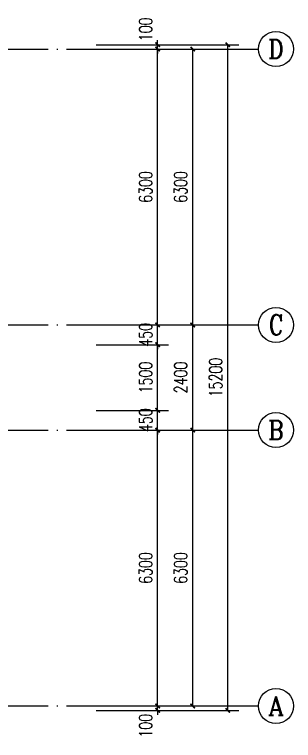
# Model space of a CAD drawing. Extents: x 5904849 to 6011887, y -826029 to -177002.
# Drawn here: x 5946348 to 5952714, y -527848 to -511273 of the extents above; entities that cross this region are included whole.
import ezdxf
from ezdxf.enums import TextEntityAlignment as Align

# ---------------------------------------------------------------- set-up
doc = ezdxf.new("R2010")
doc.units = 0
doc.header["$LTSCALE"] = 1000
doc.header["$MEASUREMENT"] = 0
doc.linetypes.add('DOTE', pattern=[2.42, 2, -0.2, 0.02, -0.2])
doc.layers.get('0').update_dxf_attribs({"linetype": 'CONTINUOUS'})
doc.layers.get('Defpoints').update_dxf_attribs({"linetype": 'CONTINUOUS'})
for name, color, linetype in [('AXIS', 3, 'CONTINUOUS'), ('AXIS_TEXT', 7, 'CONTINUOUS'), ('DOTE', 252, 'CONTINUOUS'), ('PUB_DIM', 3, 'CONTINUOUS')]:
    doc.layers.add(name, color=color, linetype=linetype)
doc.styles.add('_TCH_AXIS', font='COMPLEX', dxfattribs={"bigfont": 'GBCBIG'})
doc.styles.add('_TCH_DIM_T3', font='SIMPLEX', dxfattribs={"width": 0.705882, "bigfont": 'GBCBIG'})
doc.styles.add('COMPLEX', font='COMPLEX')
doc.dimstyles.new('_TCH_ARCH&&100', dxfattribs={"dimtxt": 297.5, "dimasz": 100, "dimexe": 250, "dimexo": 300, "dimgap": 126.25, "dimtad": 1, "dimdec": 0, "dimzin": 0, "dimdsep": 46, "dimtxsty": '_TCH_DIM_T3', "dimblk": 'ARCHTICK', "dimcen": 0.09, "dimclrt": 7, "dimazin": 2, "dimtfac": 1, "dimtdec": 0, "dimtix": 1, "dimtmove": 2, "dimatfit": 3, "dimfxl": 0, "dimtolj": 1, "dimtzin": 0, "dimarcsym": 0})

# ---------------------------------------------------------------- blocks, each defined once
blk = doc.blocks.new('_ArchTick')
at = {"color": 0, "linetype": 'ByBlock', "const_width": 0.4}
blk.add_lwpolyline([(-0.5, -0.5), (0.5, 0.5)], dxfattribs=at)
blk = doc.blocks.new('*D988')
at = {"layer": 'Defpoints', "color": 0}
for p in [(5947914, -511961), (5949614, -511961), (5947914, -512061)]:
    blk.add_point(p, dxfattribs=at)
at = {"layer": 'PUB_DIM', "color": 0, "lineweight": -2}
for p, q in [((5948214, -511961), (5949864, -511961)), ((5949614, -511961), (5949614, -511861)), ((5949614, -512061), (5949614, -511961)), ((5948214, -512061), (5949864, -512061)), ((5949614, -512061), (5949614, -512161))]:
    blk.add_line(p, q, dxfattribs=at)
at = {"layer": 'PUB_DIM', "color": 0, "lineweight": -2, "xscale": 100, "yscale": 100, "zscale": 100}
for p, rotation in [((5949614, -511961), 270), ((5949614, -512061), 90)]:
    blk.add_blockref('_ArchTick', p, dxfattribs=dict(at, rotation=rotation))
at = {"layer": 'PUB_DIM', "color": 7, "insert": (5949339, -511611), "char_height": 297.5, "attachment_point": 5, "rotation": 90, "style": '_TCH_DIM_T3'}
blk.add_mtext('\\A1;100', dxfattribs=at)
blk = doc.blocks.new('*D989')
at = {"layer": 'Defpoints', "color": 0}
for p in [(5947914, -512061), (5949614, -512061), (5947914, -518361)]:
    blk.add_point(p, dxfattribs=at)
at = {"layer": 'PUB_DIM', "color": 0, "lineweight": -2}
for p, q in [((5948214, -512061), (5949864, -512061)), ((5949614, -518361), (5949614, -512061)), ((5948214, -518361), (5949864, -518361))]:
    blk.add_line(p, q, dxfattribs=at)
at = {"layer": 'PUB_DIM', "color": 0, "lineweight": -2, "xscale": 100, "yscale": 100, "zscale": 100}
for p, rotation in [((5949614, -512061), 90), ((5949614, -518361), 270)]:
    blk.add_blockref('_ArchTick', p, dxfattribs=dict(at, rotation=rotation))
at = {"layer": 'PUB_DIM', "color": 7, "insert": (5949339, -515211), "char_height": 297.5, "attachment_point": 5, "rotation": 90, "style": '_TCH_DIM_T3'}
blk.add_mtext('\\A1;6300', dxfattribs=at)
blk = doc.blocks.new('*D990')
at = {"layer": 'Defpoints', "color": 0}
for p in [(5947914, -518361), (5949614, -518361), (5947914, -518811)]:
    blk.add_point(p, dxfattribs=at)
at = {"layer": 'PUB_DIM', "color": 0, "lineweight": -2}
for p, q in [((5949614, -518361), (5949614, -518261)), ((5948214, -518361), (5949864, -518361)), ((5949614, -518811), (5949614, -518361)), ((5948214, -518811), (5949864, -518811)), ((5949614, -518811), (5949614, -518911))]:
    blk.add_line(p, q, dxfattribs=at)
at = {"layer": 'PUB_DIM', "color": 0, "lineweight": -2, "xscale": 100, "yscale": 100, "zscale": 100}
for p, rotation in [((5949614, -518361), 270), ((5949614, -518811), 90)]:
    blk.add_blockref('_ArchTick', p, dxfattribs=dict(at, rotation=rotation))
at = {"layer": 'PUB_DIM', "color": 7, "insert": (5949339, -518586), "char_height": 297.5, "attachment_point": 5, "rotation": 90, "style": '_TCH_DIM_T3'}
blk.add_mtext('\\A1;450', dxfattribs=at)
blk = doc.blocks.new('*D991')
at = {"layer": 'Defpoints', "color": 0}
for p in [(5947914, -518811), (5949614, -518811), (5947914, -520311)]:
    blk.add_point(p, dxfattribs=at)
at = {"layer": 'PUB_DIM', "color": 0, "lineweight": -2}
for p, q in [((5948214, -518811), (5949864, -518811)), ((5949614, -520311), (5949614, -518811)), ((5948214, -520311), (5949864, -520311))]:
    blk.add_line(p, q, dxfattribs=at)
at = {"layer": 'PUB_DIM', "color": 0, "lineweight": -2, "xscale": 100, "yscale": 100, "zscale": 100}
for p, rotation in [((5949614, -518811), 90), ((5949614, -520311), 270)]:
    blk.add_blockref('_ArchTick', p, dxfattribs=dict(at, rotation=rotation))
at = {"layer": 'PUB_DIM', "color": 7, "insert": (5949339, -519561), "char_height": 297.5, "attachment_point": 5, "rotation": 90, "style": '_TCH_DIM_T3'}
blk.add_mtext('\\A1;1500', dxfattribs=at)
blk = doc.blocks.new('*D992')
at = {"layer": 'Defpoints', "color": 0}
for p in [(5947914, -520311), (5949614, -520311), (5947914, -520761)]:
    blk.add_point(p, dxfattribs=at)
at = {"layer": 'PUB_DIM', "color": 0, "lineweight": -2}
for p, q in [((5948214, -520311), (5949864, -520311)), ((5949614, -520311), (5949614, -520211)), ((5949614, -520761), (5949614, -520311)), ((5948214, -520761), (5949864, -520761)), ((5949614, -520761), (5949614, -520861))]:
    blk.add_line(p, q, dxfattribs=at)
at = {"layer": 'PUB_DIM', "color": 0, "lineweight": -2, "xscale": 100, "yscale": 100, "zscale": 100}
for p, rotation in [((5949614, -520311), 270), ((5949614, -520761), 90)]:
    blk.add_blockref('_ArchTick', p, dxfattribs=dict(at, rotation=rotation))
at = {"layer": 'PUB_DIM', "color": 7, "insert": (5949339, -520536), "char_height": 297.5, "attachment_point": 5, "rotation": 90, "style": '_TCH_DIM_T3'}
blk.add_mtext('\\A1;450', dxfattribs=at)
blk = doc.blocks.new('*D993')
at = {"layer": 'Defpoints', "color": 0}
for p in [(5947914, -520761), (5949614, -520761), (5947914, -527061)]:
    blk.add_point(p, dxfattribs=at)
at = {"layer": 'PUB_DIM', "color": 0, "lineweight": -2}
for p, q in [((5948214, -520761), (5949864, -520761)), ((5949614, -527061), (5949614, -520761)), ((5948214, -527061), (5949864, -527061))]:
    blk.add_line(p, q, dxfattribs=at)
at = {"layer": 'PUB_DIM', "color": 0, "lineweight": -2, "xscale": 100, "yscale": 100, "zscale": 100}
for p, rotation in [((5949614, -520761), 90), ((5949614, -527061), 270)]:
    blk.add_blockref('_ArchTick', p, dxfattribs=dict(at, rotation=rotation))
at = {"layer": 'PUB_DIM', "color": 7, "insert": (5949339, -523911), "char_height": 297.5, "attachment_point": 5, "rotation": 90, "style": '_TCH_DIM_T3'}
blk.add_mtext('\\A1;6300', dxfattribs=at)
blk = doc.blocks.new('*D994')
at = {"layer": 'Defpoints', "color": 0}
for p in [(5947914, -527061), (5949614, -527061), (5947914, -527161)]:
    blk.add_point(p, dxfattribs=at)
at = {"layer": 'PUB_DIM', "color": 0, "lineweight": -2}
for p, q in [((5948214, -527061), (5949864, -527061)), ((5949614, -527061), (5949614, -526961)), ((5949614, -527161), (5949614, -527061)), ((5948214, -527161), (5949864, -527161)), ((5949614, -527161), (5949614, -527261))]:
    blk.add_line(p, q, dxfattribs=at)
at = {"layer": 'PUB_DIM', "color": 0, "lineweight": -2, "xscale": 100, "yscale": 100, "zscale": 100}
for p, rotation in [((5949614, -527061), 270), ((5949614, -527161), 90)]:
    blk.add_blockref('_ArchTick', p, dxfattribs=dict(at, rotation=rotation))
at = {"layer": 'PUB_DIM', "color": 7, "insert": (5949339, -527511), "char_height": 297.5, "attachment_point": 5, "rotation": 90, "style": '_TCH_DIM_T3'}
blk.add_mtext('\\A1;100', dxfattribs=at)
blk = doc.blocks.new('*D1281')
at = {"layer": 'AXIS', "color": 0, "lineweight": -2}
for p, q in [((5948214, -520761), (5950664, -520761)), ((5950414, -527061), (5950414, -520761)), ((5948214, -527061), (5950664, -527061))]:
    blk.add_line(p, q, dxfattribs=at)
at = {"layer": 'Defpoints', "color": 0}
for p in [(5947914, -520761), (5950414, -520761), (5947914, -527061)]:
    blk.add_point(p, dxfattribs=at)
at = {"layer": 'AXIS', "color": 0, "lineweight": -2, "xscale": 100, "yscale": 100, "zscale": 100}
for p, rotation in [((5950414, -520761), 90), ((5950414, -527061), 270)]:
    blk.add_blockref('_ArchTick', p, dxfattribs=dict(at, rotation=rotation))
at = {"layer": 'AXIS', "color": 7, "insert": (5950139, -523911), "char_height": 297.5, "attachment_point": 5, "rotation": 90, "style": '_TCH_DIM_T3'}
blk.add_mtext('\\A1;6300', dxfattribs=at)
blk = doc.blocks.new('*D1282')
at = {"layer": 'AXIS', "color": 0, "lineweight": -2}
for p, q in [((5948214, -518361), (5950664, -518361)), ((5950414, -520761), (5950414, -518361)), ((5948214, -520761), (5950664, -520761))]:
    blk.add_line(p, q, dxfattribs=at)
at = {"layer": 'Defpoints', "color": 0}
for p in [(5947914, -518361), (5950414, -518361), (5947914, -520761)]:
    blk.add_point(p, dxfattribs=at)
at = {"layer": 'AXIS', "color": 0, "lineweight": -2, "xscale": 100, "yscale": 100, "zscale": 100}
for p, rotation in [((5950414, -518361), 90), ((5950414, -520761), 270)]:
    blk.add_blockref('_ArchTick', p, dxfattribs=dict(at, rotation=rotation))
at = {"layer": 'AXIS', "color": 7, "insert": (5950139, -519561), "char_height": 297.5, "attachment_point": 5, "rotation": 90, "style": '_TCH_DIM_T3'}
blk.add_mtext('\\A1;2400', dxfattribs=at)
blk = doc.blocks.new('*D1283')
at = {"layer": 'AXIS', "color": 0, "lineweight": -2}
for p, q in [((5948214, -512061), (5950664, -512061)), ((5950414, -518361), (5950414, -512061)), ((5948214, -518361), (5950664, -518361))]:
    blk.add_line(p, q, dxfattribs=at)
at = {"layer": 'Defpoints', "color": 0}
for p in [(5947914, -512061), (5950414, -512061), (5947914, -518361)]:
    blk.add_point(p, dxfattribs=at)
at = {"layer": 'AXIS', "color": 0, "lineweight": -2, "xscale": 100, "yscale": 100, "zscale": 100}
for p, rotation in [((5950414, -512061), 90), ((5950414, -518361), 270)]:
    blk.add_blockref('_ArchTick', p, dxfattribs=dict(at, rotation=rotation))
at = {"layer": 'AXIS', "color": 7, "insert": (5950139, -515211), "char_height": 297.5, "attachment_point": 5, "rotation": 90, "style": '_TCH_DIM_T3'}
blk.add_mtext('\\A1;6300', dxfattribs=at)
blk = doc.blocks.new('*D1284')
at = {"layer": 'AXIS', "color": 0, "lineweight": -2}
for p, q in [((5948214, -511961), (5951464, -511961)), ((5951214, -527161), (5951214, -511961)), ((5948214, -527161), (5951464, -527161))]:
    blk.add_line(p, q, dxfattribs=at)
at = {"layer": 'Defpoints', "color": 0}
for p in [(5947914, -511961), (5951214, -511961), (5947914, -527161)]:
    blk.add_point(p, dxfattribs=at)
at = {"layer": 'AXIS', "color": 0, "lineweight": -2, "xscale": 100, "yscale": 100, "zscale": 100}
for p, rotation in [((5951214, -511961), 90), ((5951214, -527161), 270)]:
    blk.add_blockref('_ArchTick', p, dxfattribs=dict(at, rotation=rotation))
at = {"layer": 'AXIS', "color": 7, "insert": (5950939, -519561), "char_height": 297.5, "attachment_point": 5, "rotation": 90, "style": '_TCH_DIM_T3'}
blk.add_mtext('\\A1;15200', dxfattribs=at)
blk = doc.blocks.new('_AXISO')
blk.add_circle((0, 0), 0.5)
at = {"layer": 'AXIS_TEXT', "style": 'COMPLEX', "width": 1.041667}
blk.add_attdef('A', text='', height=0.56, dxfattribs=at).set_placement((-0.25, -0.28), (0.25, -0.28), align=Align.FIT)

msp = doc.modelspace()

# ---------------------------------------------------------------- linework, layer by layer
at = {"layer": 'AXIS', "color": 0}
for p, q in [((5947914.3, -512060.5), (5951914.3, -512060.5)), ((5947914.3, -518360.5), (5951914.3, -518360.5)), ((5947914.3, -520760.5), (5951914.3, -520760.5)), ((5947914.3, -527060.5), (5951914.3, -527060.5))]:
    msp.add_line(p, q, dxfattribs=at)
at = {"layer": 'DOTE', "linetype": 'DOTE'}
for p, q in [((5920914.3, -512060.5), (5947914.3, -512060.5)), ((5920914.3, -518360.5), (5947914.3, -518360.5)), ((5920914.3, -520760.5), (5947914.3, -520760.5)), ((5920914.3, -527060.5), (5947914.3, -527060.5))]:
    msp.add_line(p, q, dxfattribs=at)

# ---------------------------------------------------------------- block references
at = {"layer": 'AXIS', "color": 0}
ref = msp.add_blockref('_AXISO', (5952314.3, -512060.5), dxfattribs=dict(at, xscale=800, yscale=800, zscale=800))
ref.add_attrib('A', 'D', dxfattribs={"layer": 'AXIS_TEXT', "color": 0, "height": 435.3, "style": '_TCH_AXIS'}).set_placement((5952138.1, -512278.1), (5952490.5, -512278.1), align=Align.FIT)
ref = msp.add_blockref('_AXISO', (5952314.3, -518360.5), dxfattribs=dict(at, xscale=800, yscale=800, zscale=800))
ref.add_attrib('A', 'C', dxfattribs={"layer": 'AXIS_TEXT', "color": 0, "height": 455.7, "style": '_TCH_AXIS'}).set_placement((5952151.6, -518588.4), (5952477, -518588.4), align=Align.FIT)
ref = msp.add_blockref('_AXISO', (5952314.3, -520760.5), dxfattribs=dict(at, xscale=800, yscale=800, zscale=800))
ref.add_attrib('A', 'B', dxfattribs={"layer": 'AXIS_TEXT', "color": 0, "height": 435.3, "style": '_TCH_AXIS'}).set_placement((5952138.1, -520978.1), (5952490.5, -520978.1), align=Align.FIT)
ref = msp.add_blockref('_AXISO', (5952314.3, -527060.5), dxfattribs=dict(at, xscale=800, yscale=800, zscale=800))
ref.add_attrib('A', 'A', dxfattribs={"layer": 'AXIS_TEXT', "color": 0, "height": 425.2, "style": '_TCH_AXIS'}).set_placement((5952132.1, -527273.1), (5952496.5, -527273.1), align=Align.FIT)

# ---------------------------------------------------------------- dimensions: what is measured, and where the dimension line sits
for p1, p2, distance, picture, middle in [((5947914.3, -527160.5), (5947914.3, -511960.5), -3300, '*D1284', (5950939.3, -519560.5)), ((5947914.3, -518360.5), (5947914.3, -512060.5), -2500, '*D1283', (5950139.3, -515210.5)), ((5947914.3, -520760.5), (5947914.3, -518360.5), -2500, '*D1282', (5950139.3, -519560.5)), ((5947914.3, -527060.5), (5947914.3, -520760.5), -2500, '*D1281', (5950139.3, -523910.5))]:
    dim = msp.add_aligned_dim(p1=p1, p2=p2, distance=distance, dimstyle='_TCH_ARCH&&100', dxfattribs=at)
    dim.commit()
    dim.dimension.update_dxf_attribs({"geometry": picture, "text_midpoint": middle})
at = {"layer": 'PUB_DIM', "color": 0}
for base, p1, p2, picture, middle in [((5949614.3, -511960.5), (5947914.3, -512060.5), (5947914.3, -511960.5), '*D988', (5949339.3, -511610.5)), ((5949614.3, -527060.5), (5947914.3, -527160.5), (5947914.3, -527060.5), '*D994', (5949339.3, -527510.5))]:
    dim = msp.add_linear_dim(base=base, p1=p1, p2=p2, angle=90, dimstyle='_TCH_ARCH&&100', dxfattribs=at)
    dim.commit()
    dim.dimension.update_dxf_attribs({"geometry": picture, "text_midpoint": middle, "dimtype": 129})
for p1, p2, picture, middle in [((5947914.3, -518360.5), (5947914.3, -512060.5), '*D989', (5949339.3, -515210.5)), ((5947914.3, -518810.5), (5947914.3, -518360.5), '*D990', (5949339.3, -518585.5)), ((5947914.3, -520310.5), (5947914.3, -518810.5), '*D991', (5949339.3, -519560.5)), ((5947914.3, -520760.5), (5947914.3, -520310.5), '*D992', (5949339.3, -520535.5)), ((5947914.3, -527060.5), (5947914.3, -520760.5), '*D993', (5949339.3, -523910.5))]:
    dim = msp.add_aligned_dim(p1=p1, p2=p2, distance=-1700, dimstyle='_TCH_ARCH&&100', dxfattribs=at)
    dim.commit()
    dim.dimension.update_dxf_attribs({"geometry": picture, "text_midpoint": middle})

doc.saveas('drawing.dxf')
